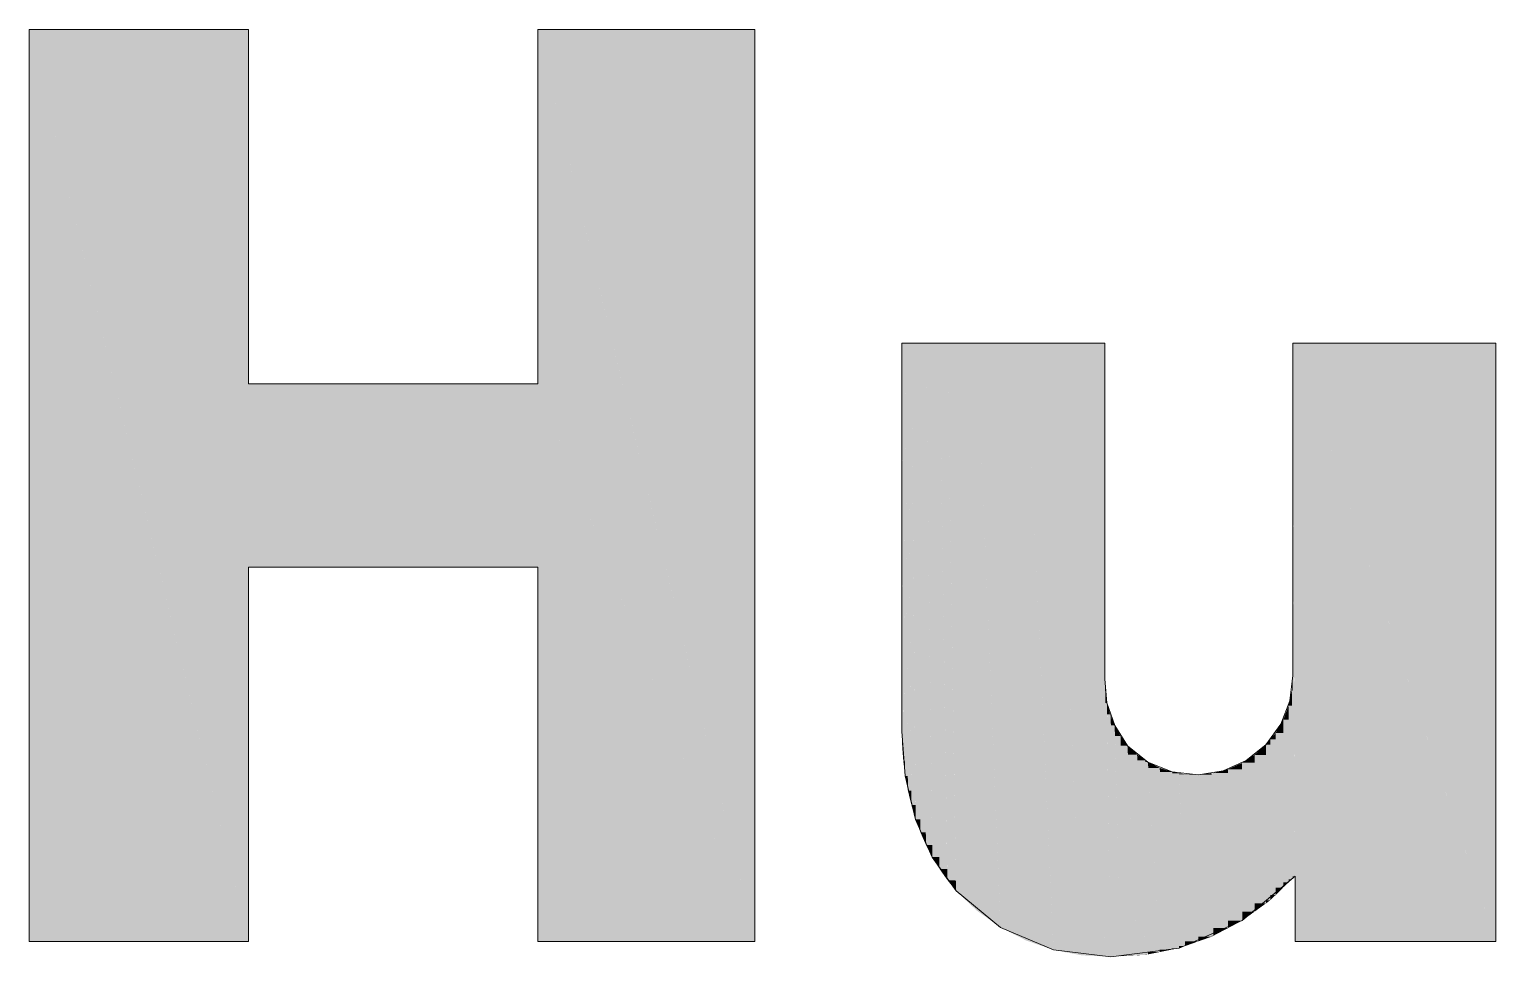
# Model space of a CAD drawing. Extents: x 885 to 2021, y 330 to 1122.
# Drawn here: x 1747.91 to 1754.34, y 648.9 to 652.97 of the extents above; entities that cross this region are included whole.
import ezdxf

# ---------------------------------------------------------------- set-up
doc = ezdxf.new("R2010")
doc.units = 0
doc.layers.get('0').update_dxf_attribs({"lineweight": 18})
doc.layers.add('P11_Plankopf_Ausführung_AF_4_800 Plankopf', color=7, linetype='Continuous', lineweight=25)

# ---------------------------------------------------------------- blocks, each defined once
blk = doc.blocks.new('Referenz-A0T8DI3SAL', base_point=(1729.7843, 502.0648))
at = {"layer": 'P11_Plankopf_Ausführung_AF_4_800 Plankopf', "color": 0, "linetype": 'Continuous', "lineweight": 13, "ltscale": 16.9}
for p, q in [((1748.8711, 652.9697), (1747.9093, 652.9697)), ((1747.9093, 652.9697), (1747.9093, 648.9697)), ((1748.8711, 651.4149), (1748.8711, 652.9697)), ((1751.0912, 652.9697), (1750.1397, 652.9697)), ((1750.1397, 652.9697), (1750.1397, 651.4149)), ((1751.0912, 648.9697), (1751.0912, 652.9697)), ((1752.6259, 651.594), (1751.7358, 651.594)), ((1751.7358, 651.594), (1751.7358, 649.8905)), ((1752.6259, 650.1207), (1752.6259, 651.594)), ((1754.3396, 651.594), (1753.4495, 651.594)), ((1753.4495, 651.594), (1753.4495, 650.1361)), ((1754.3396, 648.9697), (1754.3396, 651.594)), ((1750.1397, 651.4149), (1748.8711, 651.4149)), ((1748.8711, 648.9697), (1748.8711, 650.6118)), ((1748.8711, 650.6118), (1750.1397, 650.6118)), ((1750.1397, 650.6118), (1750.1397, 648.9697)), ((1752.6259, 650.1207), (1752.6351, 650.0163)), ((1753.4376, 650.0258), (1753.4495, 650.1361)), ((1752.6351, 650.0163), (1752.6688, 649.917)), ((1753.3977, 649.9224), (1753.4376, 650.0258)), ((1752.6688, 649.917), (1752.725, 649.8285)), ((1753.3323, 649.8328), (1753.3977, 649.9224)), ((1751.7358, 649.8905), (1751.7502, 649.6955)), ((1752.725, 649.8285), (1752.8146, 649.7568)), ((1753.246, 649.7632), (1753.3323, 649.8328)), ((1752.8146, 649.7568), (1752.9209, 649.7132)), ((1752.9209, 649.7132), (1753.0351, 649.7012)), ((1753.0351, 649.7012), (1753.1446, 649.7184)), ((1753.1446, 649.7184), (1753.246, 649.7632)), ((1751.7502, 649.6955), (1751.7961, 649.5053)), ((1751.7961, 649.5053), (1751.8692, 649.3398)), ((1751.8692, 649.3398), (1751.973, 649.1916)), ((1753.2284, 649.0615), (1753.4597, 649.2562)), ((1753.4597, 649.2562), (1753.4597, 648.9697)), ((1751.973, 649.1916), (1752.1683, 649.0315)), ((1752.1683, 649.0315), (1752.4007, 648.9327)), ((1752.9514, 648.9405), (1753.2284, 649.0615)), ((1747.9093, 648.9697), (1748.8711, 648.9697)), ((1750.1397, 648.9697), (1751.0912, 648.9697)), ((1752.6514, 648.9032), (1752.9514, 648.9405)), ((1753.4597, 648.9697), (1754.3396, 648.9697)), ((1752.4007, 648.9327), (1752.6514, 648.9032))]:
    blk.add_line(p, q, dxfattribs=at)
at = {"layer": 'P11_Plankopf_Ausführung_AF_4_800 Plankopf', "color": 0, "linetype": 'Continuous', "lineweight": 0, "ltscale": 0.0169}
for points in [[(1747.9093, 648.9697), (1748.8711, 648.9697), (1747.9093, 652.9697)], [(1748.8711, 651.4149), (1748.8711, 652.9697), (1747.9093, 652.9697)], [(1748.8711, 650.6118), (1748.4763, 650.6118), (1747.9093, 652.9697)], [(1748.8711, 651.4149), (1748.5435, 651.4149), (1747.9093, 652.9697)], [(1750.5095, 651.4149), (1750.1397, 651.4149), (1750.1397, 652.9697)], [(1751.0912, 648.9697), (1751.0912, 652.9697), (1750.1397, 652.9697)], [(1751.737, 649.8905), (1751.7358, 649.8905), (1751.7358, 651.594)], [(1751.737, 649.8253), (1751.737, 651.594), (1751.7358, 651.594)], [(1751.7417, 649.8253), (1751.737, 649.8253), (1751.737, 651.594)], [(1751.7419, 649.7602), (1751.7419, 651.594), (1751.737, 651.594)], [(1751.7499, 649.7602), (1751.7419, 649.7602), (1751.7419, 651.594)], [(1751.7502, 649.6955), (1751.7502, 651.594), (1751.7419, 651.594)], [(1751.7617, 649.6955), (1751.7502, 649.6955), (1751.7502, 651.594)], [(1751.7621, 649.6313), (1751.7621, 651.594), (1751.7502, 651.594)], [(1751.7769, 649.6313), (1751.7621, 649.6313), (1751.7621, 651.594)], [(1751.7774, 649.5679), (1751.7774, 651.594), (1751.7621, 651.594)], [(1751.7955, 649.5679), (1751.7774, 649.5679), (1751.7774, 651.594)], [(1751.7961, 649.5053), (1751.7961, 651.594), (1751.7774, 651.594)], [(1751.8163, 649.5053), (1751.7961, 649.5053), (1751.7961, 651.594)], [(1751.8168, 649.4486), (1751.8168, 651.594), (1751.7961, 651.594)], [(1751.8406, 649.4486), (1751.8168, 649.4486), (1751.8168, 651.594)], [(1751.8412, 649.3934), (1751.8412, 651.594), (1751.8168, 651.594)], [(1751.8685, 649.3934), (1751.8412, 649.3934), (1751.8412, 651.594)], [(1751.8692, 649.3398), (1751.8692, 651.594), (1751.8412, 651.594)], [(1751.8998, 649.3398), (1751.8692, 649.3398), (1751.8692, 651.594)], [(1751.9005, 649.2882), (1751.9005, 651.594), (1751.8692, 651.594)], [(1751.9344, 649.2882), (1751.9005, 649.2882), (1751.9005, 651.594)], [(1751.9352, 649.2387), (1751.9352, 651.594), (1751.9005, 651.594)], [(1751.9722, 649.2387), (1751.9352, 649.2387), (1751.9352, 651.594)], [(1751.973, 649.1916), (1751.973, 651.594), (1751.9352, 651.594)], [(1752.0617, 649.1916), (1751.973, 649.1916), (1751.973, 651.594)], [(1752.0649, 649.1046), (1752.0649, 651.594), (1751.973, 651.594)], [(1752.1653, 649.1046), (1752.0649, 649.1046), (1752.0649, 651.594)], [(1752.1683, 649.0315), (1752.1683, 651.594), (1752.0649, 651.594)], [(1752.2785, 649.0315), (1752.1683, 649.0315), (1752.1683, 651.594)], [(1752.2809, 648.9739), (1752.2809, 651.594), (1752.1683, 651.594)], [(1752.3988, 648.9739), (1752.2809, 648.9739), (1752.2809, 651.594)], [(1752.4007, 648.9327), (1752.4007, 651.594), (1752.2809, 651.594)], [(1752.5239, 648.9327), (1752.4007, 648.9327), (1752.4007, 651.594)], [(1752.525, 648.909), (1752.525, 651.594), (1752.4007, 651.594)], [(1752.6257, 648.909), (1752.525, 648.909), (1752.525, 651.594)], [(1752.6259, 650.1207), (1752.6259, 651.594), (1752.525, 651.594)], [(1752.6259, 650.1207), (1752.5802, 650.1207), (1752.525, 651.594)], [(1753.4558, 650.1361), (1753.4495, 650.1361), (1753.4495, 651.594)], [(1753.4597, 649.2562), (1753.4597, 651.594), (1753.4495, 651.594)], [(1754.2435, 649.2562), (1753.4597, 649.2562), (1753.4597, 651.594)], [(1754.3396, 648.9697), (1754.3396, 651.594), (1753.4597, 651.594)], [(1748.8711, 650.6118), (1748.8711, 651.4149), (1748.5435, 651.4149)], [(1748.8711, 650.6118), (1750.1397, 650.6118), (1748.8711, 651.4149)], [(1750.1397, 650.6118), (1750.1397, 651.4149), (1748.8711, 651.4149)], [(1751.0912, 648.9697), (1750.5095, 651.4149), (1750.1397, 651.4149)], [(1750.4522, 650.6118), (1750.1397, 650.6118), (1750.1397, 651.4149)], [(1748.8711, 648.9697), (1748.8711, 650.6118), (1748.4763, 650.6118)], [(1750.1397, 648.9697), (1751.0912, 648.9697), (1750.1397, 650.6118)], [(1751.0912, 648.9697), (1750.4522, 650.6118), (1750.1397, 650.6118)], [(1752.6259, 648.9044), (1752.6259, 650.1207), (1752.5802, 650.1207)], [(1752.6274, 648.9044), (1752.6259, 648.9044), (1752.6259, 650.1207)], [(1752.6274, 650.0682), (1752.6259, 650.0682), (1752.6259, 650.1207)], [(1753.4495, 650.0695), (1753.4458, 650.0695), (1753.4495, 650.1361)], [(1753.4597, 649.2562), (1753.4558, 650.1361), (1753.4495, 650.1361)], [(1753.4597, 649.2562), (1753.4495, 649.2562), (1753.4495, 650.1361)], [(1752.6274, 648.9043), (1752.6274, 650.0682), (1752.6259, 650.0682)], [(1752.6351, 648.9043), (1752.6274, 648.9043), (1752.6274, 650.0682)], [(1752.6351, 650.0163), (1752.6277, 650.0163), (1752.6274, 650.0682)], [(1753.4458, 650.0044), (1753.4318, 650.0044), (1753.4458, 650.0695)], [(1753.4495, 649.2462), (1753.4458, 649.2462), (1753.4458, 650.0695)], [(1753.4495, 649.2462), (1753.4495, 650.0695), (1753.4458, 650.0695)], [(1752.6351, 648.904), (1752.6351, 650.0163), (1752.6277, 650.0163)], [(1752.649, 648.904), (1752.6351, 648.904), (1752.6351, 650.0163)], [(1752.649, 649.9657), (1752.6358, 649.9657), (1752.6351, 650.0163)], [(1753.4318, 649.9422), (1753.4078, 649.9422), (1753.4318, 650.0044)], [(1753.4458, 649.2427), (1753.4318, 649.2427), (1753.4318, 650.0044)], [(1753.4458, 649.2427), (1753.4458, 650.0044), (1753.4318, 650.0044)], [(1752.649, 648.9033), (1752.649, 649.9657), (1752.6358, 649.9657)], [(1752.6514, 648.9033), (1752.649, 648.9033), (1752.649, 649.9657)], [(1752.6514, 649.9597), (1752.649, 649.9597), (1752.649, 649.9657)], [(1752.6514, 648.9032), (1752.6514, 649.9597), (1752.649, 649.9597)], [(1752.6688, 648.9041), (1752.6514, 648.9041), (1752.6514, 649.9597)], [(1752.6688, 649.917), (1752.6521, 649.917), (1752.6514, 649.9597)], [(1752.6688, 648.9041), (1752.6688, 649.917), (1752.6521, 649.917)], [(1752.6943, 648.9054), (1752.6688, 648.9054), (1752.6688, 649.917)], [(1752.6943, 649.8711), (1752.67, 649.8711), (1752.6688, 649.917)], [(1753.4078, 649.8845), (1753.3744, 649.8845), (1753.4078, 649.9422)], [(1753.4318, 649.2291), (1753.4078, 649.2291), (1753.4078, 649.9422)], [(1753.4318, 649.2291), (1753.4318, 649.9422), (1753.4078, 649.9422)], [(1751.737, 649.8253), (1751.737, 649.8905), (1751.7358, 649.8905)], [(1752.6943, 648.9054), (1752.6943, 649.8711), (1752.67, 649.8711)], [(1752.725, 648.907), (1752.6943, 648.907), (1752.6943, 649.8711)], [(1752.725, 649.8285), (1752.6956, 649.8285), (1752.6943, 649.8711)], [(1753.3511, 649.8328), (1753.3323, 649.8328), (1753.3511, 649.8559)], [(1753.3744, 649.8559), (1753.3511, 649.8559), (1753.3744, 649.8845)], [(1753.3744, 649.1732), (1753.3511, 649.1732), (1753.3511, 649.8559)], [(1753.3744, 649.1732), (1753.3744, 649.8559), (1753.3511, 649.8559)], [(1753.4078, 649.2057), (1753.3744, 649.2057), (1753.3744, 649.8845)], [(1753.4078, 649.2057), (1753.4078, 649.8845), (1753.3744, 649.8845)], [(1751.7419, 649.7602), (1751.7417, 649.8253), (1751.737, 649.8253)], [(1752.725, 648.907), (1752.725, 649.8285), (1752.6956, 649.8285)], [(1752.7672, 648.9092), (1752.725, 648.9092), (1752.725, 649.8285)], [(1752.7672, 649.7894), (1752.7268, 649.7894), (1752.725, 649.8285)], [(1752.7672, 648.9092), (1752.7672, 649.7894), (1752.7268, 649.7894)], [(1752.8028, 648.9111), (1752.7672, 648.9111), (1752.7672, 649.7894)], [(1752.8028, 649.7649), (1752.7682, 649.7649), (1752.7672, 649.7894)], [(1753.2827, 649.7533), (1753.2284, 649.7533), (1753.2827, 649.7883)], [(1753.3323, 649.7883), (1753.2827, 649.7883), (1753.3323, 649.8328)], [(1753.3323, 649.1369), (1753.2827, 649.1369), (1753.2827, 649.7883)], [(1753.3323, 649.1369), (1753.3323, 649.7883), (1753.2827, 649.7883)], [(1753.3511, 649.1505), (1753.3323, 649.1505), (1753.3323, 649.8328)], [(1753.3511, 649.1505), (1753.3511, 649.8328), (1753.3323, 649.8328)], [(1751.7502, 649.6955), (1751.7499, 649.7602), (1751.7419, 649.7602)], [(1752.8028, 648.9111), (1752.8028, 649.7649), (1752.7682, 649.7649)], [(1752.8146, 648.9134), (1752.8028, 648.9134), (1752.8028, 649.7649)], [(1752.8146, 649.7568), (1752.8029, 649.7568), (1752.8028, 649.7649)], [(1752.8146, 648.9134), (1752.8146, 649.7568), (1752.8029, 649.7568)], [(1752.8662, 648.9237), (1752.8146, 648.9237), (1752.8146, 649.7568)], [(1752.8662, 649.7312), (1752.8162, 649.7312), (1752.8146, 649.7568)], [(1752.8662, 648.9237), (1752.8662, 649.7312), (1752.8162, 649.7312)], [(1752.9209, 648.9345), (1752.8662, 648.9345), (1752.8662, 649.7312)], [(1752.9209, 649.7132), (1752.8674, 649.7132), (1752.8662, 649.7312)], [(1752.9209, 648.9345), (1752.9209, 649.7132), (1752.8674, 649.7132)], [(1752.9514, 648.9405), (1752.9209, 648.9405), (1752.9209, 649.7132)], [(1752.9514, 649.7078), (1752.9211, 649.7078), (1752.9209, 649.7132)], [(1753.1658, 649.7081), (1753.1014, 649.7081), (1753.1658, 649.7252)], [(1753.2267, 649.7252), (1753.1658, 649.7252), (1753.2267, 649.7522)], [(1753.2267, 649.0606), (1753.1658, 649.0606), (1753.1658, 649.7252)], [(1753.2267, 649.0606), (1753.2267, 649.7252), (1753.1658, 649.7252)], [(1753.2284, 649.7522), (1753.2267, 649.7522), (1753.2284, 649.7533)], [(1753.2284, 649.0615), (1753.2267, 649.0615), (1753.2267, 649.7522)], [(1753.2284, 649.0615), (1753.2284, 649.7522), (1753.2267, 649.7522)], [(1753.2827, 649.1009), (1753.2284, 649.1009), (1753.2284, 649.7533)], [(1753.2827, 649.1009), (1753.2827, 649.7533), (1753.2284, 649.7533)], [(1751.7621, 649.6313), (1751.7617, 649.6955), (1751.7502, 649.6955)], [(1752.9514, 648.9405), (1752.9514, 649.7078), (1752.9211, 649.7078)], [(1752.9776, 648.9498), (1752.9514, 648.9498), (1752.9514, 649.7078)], [(1752.9776, 649.7031), (1752.9516, 649.7031), (1752.9514, 649.7078)], [(1752.9776, 648.9498), (1752.9776, 649.7031), (1752.9516, 649.7031)], [(1753.0351, 648.9701), (1752.9776, 648.9701), (1752.9776, 649.7031)], [(1753.0351, 649.7012), (1752.9777, 649.7012), (1752.9776, 649.7031)], [(1753.0351, 648.9701), (1753.0351, 649.7012), (1752.9777, 649.7012)], [(1753.0943, 649.7012), (1753.0351, 649.7012), (1753.0943, 649.7073)], [(1753.0943, 648.991), (1753.0351, 648.991), (1753.0351, 649.7012)], [(1753.0943, 648.991), (1753.0943, 649.7012), (1753.0351, 649.7012)], [(1753.1014, 649.7073), (1753.0943, 649.7073), (1753.1014, 649.7081)], [(1753.1014, 648.9948), (1753.0943, 648.9948), (1753.0943, 649.7073)], [(1753.1014, 648.9948), (1753.1014, 649.7073), (1753.0943, 649.7073)], [(1753.1658, 649.0286), (1753.1014, 649.0286), (1753.1014, 649.7081)], [(1753.1658, 649.0286), (1753.1658, 649.7081), (1753.1014, 649.7081)], [(1751.7774, 649.5679), (1751.7769, 649.6313), (1751.7621, 649.6313)], [(1751.7961, 649.5053), (1751.7955, 649.5679), (1751.7774, 649.5679)], [(1751.8168, 649.4486), (1751.8163, 649.5053), (1751.7961, 649.5053)], [(1751.8412, 649.3934), (1751.8406, 649.4486), (1751.8168, 649.4486)], [(1751.8692, 649.3398), (1751.8685, 649.3934), (1751.8412, 649.3934)], [(1751.9005, 649.2882), (1751.8998, 649.3398), (1751.8692, 649.3398)], [(1751.9352, 649.2387), (1751.9344, 649.2882), (1751.9005, 649.2882)], [(1751.973, 649.1916), (1751.9722, 649.2387), (1751.9352, 649.2387)], [(1753.3744, 649.1732), (1753.4078, 649.2057), (1753.3744, 649.2057)], [(1753.4078, 649.2057), (1753.4318, 649.2291), (1753.4078, 649.2291)], [(1753.4318, 649.2291), (1753.4458, 649.2427), (1753.4318, 649.2427)], [(1753.4458, 649.2427), (1753.4495, 649.2462), (1753.4458, 649.2462)], [(1753.4495, 649.2462), (1753.4597, 649.2562), (1753.4495, 649.2562)], [(1754.3396, 648.9697), (1754.2435, 649.2562), (1753.4597, 649.2562)], [(1753.4597, 648.9697), (1754.3396, 648.9697), (1753.4597, 649.2562)], [(1752.0649, 649.1046), (1752.0617, 649.1916), (1751.973, 649.1916)], [(1753.2827, 649.1009), (1753.3323, 649.1369), (1753.2827, 649.1369)], [(1753.3323, 649.1369), (1753.3511, 649.1505), (1753.3323, 649.1505)], [(1753.3511, 649.1505), (1753.3744, 649.1732), (1753.3511, 649.1732)], [(1752.1683, 649.0315), (1752.1653, 649.1046), (1752.0649, 649.1046)], [(1753.2284, 649.0615), (1753.2827, 649.1009), (1753.2284, 649.1009)], [(1752.2809, 648.9739), (1752.2785, 649.0315), (1752.1683, 649.0315)], [(1753.1014, 648.9948), (1753.1658, 649.0286), (1753.1014, 649.0286)], [(1753.1658, 649.0286), (1753.2267, 649.0606), (1753.1658, 649.0606)], [(1753.2267, 649.0606), (1753.2284, 649.0615), (1753.2267, 649.0615)], [(1752.4007, 648.9327), (1752.3988, 648.9739), (1752.2809, 648.9739)], [(1752.9209, 648.9345), (1752.9514, 648.9405), (1752.9209, 648.9405)], [(1752.9514, 648.9405), (1752.9776, 648.9498), (1752.9514, 648.9498)], [(1752.9776, 648.9498), (1753.0351, 648.9701), (1752.9776, 648.9701)], [(1753.0351, 648.9701), (1753.0943, 648.991), (1753.0351, 648.991)], [(1753.0943, 648.991), (1753.1014, 648.9948), (1753.0943, 648.9948)], [(1752.525, 648.909), (1752.5239, 648.9327), (1752.4007, 648.9327)], [(1752.6259, 648.9044), (1752.6257, 648.909), (1752.525, 648.909)], [(1752.6274, 648.9043), (1752.6274, 648.9044), (1752.6259, 648.9044)], [(1752.6351, 648.904), (1752.6351, 648.9043), (1752.6274, 648.9043)], [(1752.649, 648.9033), (1752.649, 648.904), (1752.6351, 648.904)], [(1752.6514, 648.9032), (1752.6514, 648.9033), (1752.649, 648.9033)], [(1752.6514, 648.9032), (1752.6688, 648.9041), (1752.6514, 648.9041)], [(1752.6688, 648.9041), (1752.6943, 648.9054), (1752.6688, 648.9054)], [(1752.6943, 648.9054), (1752.725, 648.907), (1752.6943, 648.907)], [(1752.725, 648.907), (1752.7672, 648.9092), (1752.725, 648.9092)], [(1752.7672, 648.9092), (1752.8028, 648.9111), (1752.7672, 648.9111)], [(1752.8028, 648.9111), (1752.8146, 648.9134), (1752.8028, 648.9134)], [(1752.8146, 648.9134), (1752.8662, 648.9237), (1752.8146, 648.9237)], [(1752.8662, 648.9237), (1752.9209, 648.9345), (1752.8662, 648.9345)]]:
    blk.add_solid(points, dxfattribs=at)

msp = doc.modelspace()

# ---------------------------------------------------------------- block references
at = {"color": 8, "lineweight": 25, "ltscale": 0.25, "true_color": 0x808080}
msp.add_blockref('Referenz-A0T8DI3SAL', (1729.7843, 502.0648), dxfattribs=at)

doc.saveas('drawing.dxf')
